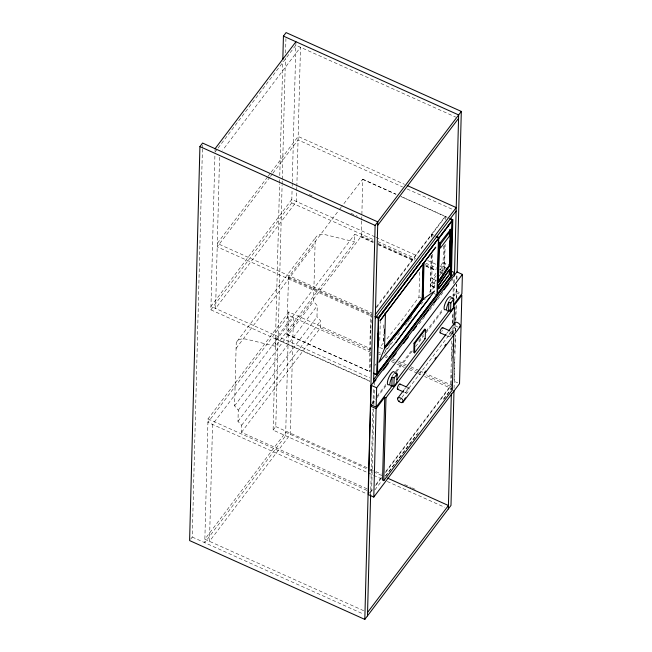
<?xml version="1.0" encoding="UTF-8"?>
<svg xmlns="http://www.w3.org/2000/svg" width="652" height="652" viewBox="0 0 652 652"><rect width="100%" height="100%" fill="white"/><g stroke="black" fill="none" stroke-linecap="round" stroke-linejoin="round"><path stroke-width="0.49" stroke-dasharray="3.26 2.44" d="M190.661 539.163L192.258 537.061L202.413 149.169M202.438 148.151L202.519 145.094M288.877 311.966L208.012 418.91L204.769 542.684L285.633 435.74L288.877 311.966L371.151 348.983M369.871 381.355L210.865 309.822L214.915 155.176M215.021 151.272L215.087 148.689M219.553 157.254L215.592 308.469L296.448 201.517L296.717 191.37M367.027 488.796L241.484 432.317L241.672 425.259L237.972 421.371L238.265 410.214L234.581 405.837L236.228 342.968A17.066 9.641 37.1 0 1 247.026 339.342L275.649 346.334L354.639 241.859L354.843 234.239L373.278 242.536M381.77 478.992L273.115 430.108L279.569 183.734M279.594 182.715L279.675 179.667M279.781 175.592L282.764 61.565M275.649 346.334L275.845 338.714L354.843 234.239M273.115 430.108L275.772 426.595L282.096 185.315M282.12 184.296L282.226 180.221M282.251 179.202L285.421 58.052M285.56 52.959L285.935 38.712M210.865 309.822L291.729 202.878L292.063 190.302M292.169 186.244L292.243 183.196M292.275 182.185L295.926 42.608M296.741 190.36L296.823 187.311M296.847 186.301L300.49 47.27L222.691 150.164M234.581 405.837L313.579 301.363L315.226 238.493A17.066 9.641 37.1 0 1 326.016 234.859L354.639 241.859M237.972 421.371L316.97 316.888L317.263 305.739L313.579 301.363M241.484 432.317L320.482 327.842L320.662 320.776L316.97 316.888M361.713 221.036L361.347 235.209L360.499 237.271L286.758 334.329L288.551 276.929L338.681 210.506M361.746 220.026L362.708 179.194L341.754 206.448M370.817 329.855L370.124 371.656M370.841 328.844L371.624 314.305M370.621 495.553L372.879 409.22M373.017 404.126L373.441 387.834M373.792 408.796L371.64 490.874L367.948 489.212M373.898 404.729L374.305 389.122M374.411 385.096L374.468 383.083M379.782 340.45L380.279 321.469M383.384 341.371L383.563 334.264M383.726 328.184L383.857 323.107M383.743 341.224L383.881 336.228M387.011 338.747L402.219 319.7L418.975 296.994L419.643 271.542M430.198 292.324L431.176 254.932M431.648 236.733L431.706 234.712L433.466 235.502M431.437 255.551L430.483 291.941L435.838 284.867M431.917 237.361L431.991 234.329L445.072 217.035L445.772 216.57L447.533 217.36M432.423 254.158L431.787 278.42L436.131 280.678M443.531 245.918L443.115 261.77L440.239 266.872M443.882 271.322L444.566 244.997M445.234 219.691L445.21 216.317L400.711 196.293M444.493 269.545L445.161 244.239M451.828 340.923L450.638 386.4L422.944 373.938M451.966 335.837L452.146 328.722M452.284 323.637L452.578 312.455M453.197 288.673L453.01 295.715L456.392 291.248L456.571 284.125M453.327 283.636L453.458 278.608L451.624 281.036M451.07 389.488L451.518 372.308M451.885 358.16L452.309 341.99M452.521 333.905L452.684 327.842M452.814 322.781L453.107 311.664M451.453 389.823L451.502 387.785M452.276 358.266L452.333 356.228M452.92 333.832L453.075 327.72M453.906 296.163L454.118 288.013M454.248 282.927L454.379 277.833M453.8 333.457L453.988 326.383M454.591 359.839L454.036 381.192L457.704 382.846M454.778 352.724L455.235 335.438M455.341 331.371L455.471 326.293M455.601 321.208L456.033 304.94M456.188 298.836L456.351 292.74L461.852 295.217M456.71 279.04L456.816 274.965M454.053 388.347L455.438 335.405M455.544 331.33L456.237 304.867M456.424 297.736L456.775 284.5M456.905 279.415L457.044 274.321M436.147 275.747C433.8 278.885 427.125 287.002 435.87 287.752M371.477 313.376L370.621 315.429L369.268 371.444L369.969 370.988M435.935 273.302L431.901 278.779M439.913 270.124L442.529 266.366L445.406 267.393M214.997 152.128L217.45 148.892M218.061 148.077L295.861 45.184L455.789 117.132M267.524 176.985L217.295 243.416L371.664 312.87M268.135 176.17L270.588 172.935M271.199 172.12L298.151 136.472L404.46 184.296M269.887 177.181L217.206 246.855L371.575 316.31M270.498 176.374L272.332 173.937M272.952 173.13L298.062 139.911L402.52 186.904M237.059 341.395L316.057 236.92M339.293 209.691L341.135 207.255M236.081 348.412L315.079 243.929M238.265 410.214L317.263 305.739M241.672 425.259L320.662 320.776M376.383 306.88L445.21 216.317M376.302 307.988L431.706 234.712M436.123 280.156L431.64 285.853M439.081 276.236L442.773 270.898L442.871 266.252M385.308 350.695L390.833 343.384M429.497 292.251L436.253 283.318M374.794 365.601L376.008 363.995M383.922 353.523L399.757 332.585M405.234 325.34L407.06 322.927M407.671 322.121L409.497 319.7M410.108 318.901L411.934 316.481M421.062 304.402L425.324 298.771M419.171 323.962L424.68 316.676M429.578 310.197L434.476 303.718M437.541 299.667L444.273 290.759M371.77 403.172L374.02 400.189M377.084 396.139L386.269 383.995M392.39 375.894L394.835 372.659M395.454 371.844L412.594 349.17M418.723 341.069L423.621 334.59M426.066 331.355L442.602 309.48M449.342 300.572L451.787 297.336M372.292 403.914L376.432 398.437M377.043 397.63L386.228 385.479M396.636 371.713L412.561 350.654M415.617 346.603L423.58 336.073M426.033 332.838L443.173 310.156M453.539 296.456L456.351 292.74M404.395 389.391L405.617 387.769M446.693 333.433L447.924 331.811M399.521 400.532L401.314 398.16M401.917 397.37L455.944 325.91L455.365 325.315M369.415 493.108L371.664 490.133M375.951 484.46L381.461 477.174M385.748 471.502L451.787 384.167M370.711 492.113L372.545 489.685M375.609 485.626L381.444 477.916M385.413 472.667L451.575 385.169L426.612 373.938M374.908 489.88L381.648 480.964M385.324 476.107L419.016 431.542M443.515 399.138L451.486 388.6L424.672 376.538M385.617 476.058L417.427 433.987M443.727 399.203L449.847 391.11M383.229 343.229L379.594 347.451L383.539 349.219M407.141 188.982L453.36 209.781M362.708 179.194L396.082 194.214M362.414 179.243L395.788 194.255M401.347 196.757L444.917 216.358M445.487 216.619L447.239 217.409M431.991 234.329L433.751 235.119M309.292 194.549L312.063 195.796M350.89 213.269L357.361 216.179M443.018 262.332L447.239 264.231M442.749 263.009L447.818 265.291M442.529 266.366L445.903 267.89M375.022 236.863L291.819 199.439L210.955 306.383L369.961 377.915M375.943 237.279L417.541 256M427.712 260.572L438.804 265.568M439.725 265.983L445.275 268.477M291.729 202.878L373.083 239.471M377.704 241.55L415.601 258.608M425.772 263.18L438.714 268.999M439.635 269.415L444.257 271.501M361.224 235.845L373.278 241.264M377.907 243.351L414.99 260.034M425.185 264.622L436.31 269.626M440.018 271.289L442.806 272.544M360.915 236.594L372.96 242.014M378.527 244.516L413.751 260.368M425.805 265.788L436.001 270.376M439.709 272.047L442.488 273.294M377.883 244.606L413.833 260.776M425.813 266.171L435.952 270.727M440.556 272.805L442.398 273.636M432.252 278.665L435.626 280.181M456.392 291.248L460.059 292.903M432.023 282.023L436.245 283.922M431.763 282.699L435.984 284.598M431.779 285.837L436.009 287.736M434.004 293.522L436.644 294.712M418.975 296.994L422.129 298.412M446.343 335.584L449.008 336.782M288.551 276.929L371.061 314.052M288.241 277.679L370.752 314.802M378.543 352.308L380.393 353.139M385.935 355.633L387.785 356.465M392.406 358.551L397.956 361.045M398.877 361.461L406.277 364.786M410.899 366.864L419.22 370.605M420.141 371.021L422.912 372.276M320.482 327.842L371.249 350.686M378.633 354.003L380.483 354.835M385.096 356.913L386.946 357.744M391.559 359.822L394.33 361.069M398.022 362.724L405.405 366.049M410.018 368.127L416.481 371.037M417.41 371.453L422.023 373.523M371.061 352.422L288.787 315.405L207.923 422.349L366.921 493.89M391.396 361.567L396.017 363.653M396.938 364.069L404.338 367.394M408.959 369.472L417.28 373.213M418.201 373.629L420.98 374.876M407.109 387.255L408.885 388.054A2.885 0.896 -65.8 0 1 407.565 392.488A2.885 0.896 -65.8 0 1 406.392 391.347A2.885 0.896 -65.8 0 1 408.885 388.054M287.051 334.28L369.554 371.404M286.758 334.329L369.268 371.444M404.574 392.406L406.351 393.205M275.845 338.714L369.855 381.012M275.772 426.595L369.407 468.723M370.336 469.138L374.973 471.225M375.894 471.641L381.461 474.143M404.639 484.575L411.127 487.492M412.048 487.908L416.685 489.994M381.86 475.552L285.723 432.3L204.858 539.253L363.865 610.785M387.321 481.494L444.631 507.272M208.012 418.91L368.861 491.282M192.258 537.061L363.775 614.225M458.152 327.133A3.341 1.891 37.1 0 1 455.952 325.927M399.733 386.612A2.885 0.896 -65.8 0 1 399.423 387.296M442.39 330.189A2.885 0.896 -65.8 0 1 441.73 331.526M212.552 424.436L209.488 541.331L290.352 434.387L293.416 317.491L212.552 424.436M450.222 336.065A2.885 0.896 -65.8 0 0 451.543 331.64A2.885 0.896 -65.8 0 0 449.049 334.924A2.885 0.896 -65.8 0 0 450.222 336.065"/><path stroke-width="0.98" d="M376.017 379.782L373.563 383.017L377.785 221.892L202.576 143.057L199.919 146.578L189.602 540.573L364.81 619.4L450.988 505.422L454.004 390.385M282.821 59.528L283.433 36.113L286.089 32.6L461.306 111.427L457.093 272.283M364.81 619.4L375.128 225.405L461.306 111.427M371.73 404.656L370.605 406.147L368.29 494.599L373.792 497.077L459.538 383.669L461.852 295.217L453.238 306.611L454.493 307.173L454.012 325.372M453.319 305.071L461.893 293.726L462.398 274.394L456.897 271.917L371.151 385.316L370.646 404.656L376.147 407.133L392.683 385.267M367.467 615.887L370.638 494.738M373.792 497.077L376.114 408.625L384.729 397.223L385.984 397.785L383.808 480.663L382.561 480.1L384.729 397.223M376.147 407.133L376.66 387.793L462.398 274.394M377.174 372.422L377.573 357.288M377.834 347.206L378.209 333.082M378.494 321.99L378.665 317.654L380.703 314.892M384.354 333.229L384.46 329.219M401.078 328.526L406.742 321.232A404.476 125.111 -65.8 0 0 423.083 299.113L434.615 291.012L396.082 342.276L378.951 362.316L384.525 348.527L385.446 313.441L435.764 247.141L380.034 320.849L385.446 313.441L384.876 313.188M391.901 385.471L392.121 377.043L394.126 377.94L393.906 386.375L391.55 385.756A7.213 2.233 -65.8 0 1 391.754 377.712L392.121 377.043M396.889 375.976A7.213 2.233 -65.8 0 0 395.348 372.96L394.998 373.246L396.995 374.142L396.775 382.577L393.906 386.375M414.044 343.188L413.808 352.487L414.558 352.83L425.218 338.722L425.463 329.423L424.713 329.081L414.044 343.188L414.802 343.522L414.558 352.83M384.289 347.214L400.141 327.989L422.154 298.559L423.067 263.392M384.468 347.679L406.18 320.98A404.476 125.111 -65.8 0 0 422.52 298.852L423.458 263.123M384.851 347.467L400.711 328.241L422.716 298.812L422.822 294.794M423.001 287.76L423.474 269.675M406.693 321.297L423.083 299.129L424.044 262.389M436.97 294.59L377.198 373.588L436.97 294.59L438.446 238.526L378.225 318.852L376.864 374.867L377.573 374.403M437.239 295.495L437.256 294.72M437.525 295.111L438.747 237.882L436.106 236.692M437.883 274.003L437.989 269.961M438.543 248.73L438.649 244.679M438.731 238.143L452.814 219.74L451.453 275.747L450.605 277.809M438.217 273.131L438.291 270.099M438.853 248.868L438.959 244.818M439.212 244.94L438.38 281.688L449.489 265.242L450.141 229.561M449.57 255.649L449.953 240.792M448.6 310.491L448.82 302.055L450.825 302.96L450.597 311.387L448.242 310.768A7.213 2.233 -65.8 0 1 448.454 302.724L448.82 302.055M453.58 300.988A7.213 2.233 -65.8 0 0 452.048 297.972L451.689 298.257L453.694 299.154L453.474 307.589L450.597 311.387M448.332 508.943L451.347 393.898M454.428 276.073L458.649 114.939L283.433 36.113M453.776 334.468L452.317 390.051L383.808 480.663M438.698 285.609L438.584 288.543L448.78 275.168M449.032 264.427L449.489 265.242M449.334 264.565L449.228 265.918M438.747 237.882L379.081 316.79L378.225 318.852L379.146 317.451M449.35 274.052L449.448 269.659L438.519 285.739L438.543 288.877M437.549 294.337L450.801 276.521L452.252 221.052L451.722 220.963M439.269 244.663L440.067 242.878L450.402 229.675M437.264 294.207L450.467 276.635L452.211 220.922M394.126 377.94L396.995 374.142M450.825 302.96L453.694 299.154M450.255 277.027L450.752 276.766M438.78 285.063L449.627 269.292L449.22 274.688L438.739 288.673M439.505 242.625L439.089 243.302L439.652 243.555L440.304 242.609M439.807 242.764L439.081 244.19L438.307 282.536L439.456 281.631L450.133 265.111L451.045 229.088L449.701 230.132M446.155 269.529L447.231 267.923M448.609 266.448L438.12 281.574L438.307 282.536M396.082 342.276L413.857 317.899L429.994 297.418M215.087 148.689L295.951 41.744M377.695 225.331L458.56 118.379M375.356 314.533L456.221 207.589L407.231 185.543M375.267 317.972L456.131 211.028M381.933 313.262L390.532 301.892M391.762 300.27L400.972 288.078M404.044 284.019L423.083 258.836M424.313 257.214L432.912 245.837M434.142 244.215L435.373 242.593M436.596 240.963L437.826 239.341M440.507 235.804L445.226 229.553M446.408 227.988L451.135 221.745M439.016 238.273L452.162 220.93M373.653 379.578L454.517 272.634L451.746 271.387M383.368 370.059L388.266 363.572M393.172 357.092L396.237 353.042M403.58 343.319L408.486 336.839M413.384 330.352L416.449 326.302M423.8 316.587L428.698 310.099M434.216 302.813L436.661 299.57M444.012 289.847L448.918 283.367M414.802 343.522L425.463 329.423M396.97 379.594L449.644 309.928M385.984 397.785L454.493 307.173M397.647 398.307L403.775 390.198M406.229 386.954L446.082 334.248M448.535 331.004L454.664 322.895M403.075 401.021L401.844 402.643L402.447 402.569A3.341 1.891 37.1 0 0 402.52 399.529A3.341 1.891 37.1 0 0 398.421 397.679A3.341 1.891 37.1 0 0 398.339 400.727L398.926 401.33M404.297 399.399L405.528 397.777M424.533 372.642L425.756 371.021M434.957 358.853L436.18 357.231M444.762 345.878L445.992 344.256M403.221 401.942L460.239 326.53M367.557 612.448L448.421 505.504L387.41 478.055M396.587 334.15L401.282 328.249M391.526 340.311L396.636 334.077M386.489 346.269L391.575 340.238M384.525 348.527L386.538 346.196M450.173 218.55L452.814 219.74M449.88 218.591L452.521 219.781M436.392 236.309L439.032 237.499M199.919 146.578L375.128 225.405M438.16 281.322L438.723 281.574M437.818 281.436L438.38 281.688M422.154 298.559L422.716 298.812M422.52 298.852L423.083 299.113M442.675 327.646L449.766 330.841M440.141 332.797L445.455 335.193M376.025 316.285L378.665 317.467M378.665 317.654L377.484 373.718M424.468 338.388L425.218 338.722M374.835 316.636L378.347 318.225M400.018 384.069L406.22 386.856M373.637 373.237L377.158 374.818M373.351 373.286L376.864 374.867M397.484 389.211L403.686 392.007M371.151 385.316L376.66 387.793M370.605 406.147L376.114 408.625M401.836 402.643A3.341 1.891 37.1 0 1 398.934 401.339M454.64 324.011A3.341 1.891 37.1 0 1 458.258 322.968A3.341 1.891 37.1 0 1 459.464 327.157M389.04 384.631A7.213 2.233 -65.8 0 1 388.853 377.435A7.213 2.233 -65.8 0 1 394.444 372.447M445.74 309.643A7.213 2.233 -65.8 0 1 445.552 302.455A7.213 2.233 -65.8 0 1 451.143 297.459M398.331 388.926A2.885 0.896 -65.8 0 1 397.345 388.184A2.885 0.896 -65.8 0 1 398.926 384.623A2.885 0.896 -65.8 0 1 400.189 384.737M440.361 332.879A2.885 0.896 -65.8 0 1 440.907 329.236A2.885 0.896 -65.8 0 1 442.847 328.323M440.369 244.361L440.263 248.233L449.334 236.228L449.44 232.357L440.369 244.361"/></g></svg>
